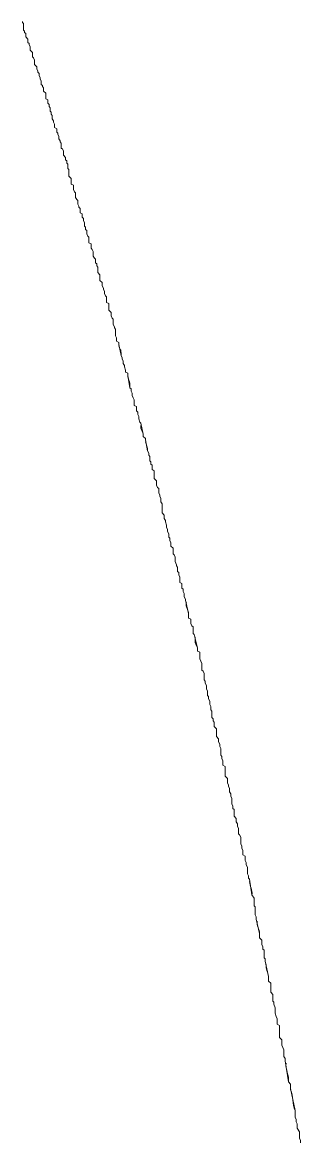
# Model space of a CAD drawing. Header units: millimetres. Extents: x 5194 to 16594, y 329 to 7592.
# Drawn here: x 10829.16 to 10834.8, y 3971.72 to 3994.46 of the extents above; entities that cross this region are included whole.
import ezdxf

# ---------------------------------------------------------------- set-up
doc = ezdxf.new("R2010")
doc.units = ezdxf.units.MM
doc.header["$MEASUREMENT"] = 0
doc.layers.add('PDF_Geometry', color=7, linetype='Continuous', true_color=0x231f20)

msp = doc.modelspace()

# ---------------------------------------------------------------- linework, layer by layer
at = {"layer": 'PDF_Geometry', "color": 0, "lineweight": 9}
for p, q in [((10829.159, 3994.483), (10829.159, 3994.461)), ((10829.159, 3994.461), (10829.181, 3994.438)), ((10829.181, 3994.438), (10829.181, 3994.393)), ((10829.181, 3994.393), (10829.181, 3994.371)), ((10829.181, 3994.371), (10829.181, 3994.348)), ((10829.181, 3994.348), (10829.181, 3994.303)), ((10829.181, 3994.303), (10829.204, 3994.281)), ((10829.204, 3994.281), (10829.204, 3994.258)), ((10829.204, 3994.258), (10829.226, 3994.236)), ((10829.226, 3994.236), (10829.226, 3994.191)), ((10829.226, 3994.191), (10829.226, 3994.168)), ((10829.226, 3994.168), (10829.271, 3994.123)), ((10829.271, 3994.123), (10829.271, 3994.101)), ((10829.271, 3994.101), (10829.271, 3994.056)), ((10829.271, 3994.056), (10829.294, 3994.033)), ((10829.294, 3994.033), (10829.294, 3994.011)), ((10829.294, 3994.011), (10829.316, 3993.966)), ((10829.316, 3993.966), (10829.316, 3993.943)), ((10829.316, 3993.943), (10829.316, 3993.898)), ((10829.316, 3993.898), (10829.339, 3993.876)), ((10829.339, 3993.876), (10829.361, 3993.853)), ((10829.361, 3993.853), (10829.361, 3993.831)), ((10829.361, 3993.831), (10829.361, 3993.808)), ((10829.361, 3993.808), (10829.361, 3993.763)), ((10829.361, 3993.763), (10829.384, 3993.741)), ((10829.384, 3993.741), (10829.406, 3993.696)), ((10829.406, 3993.696), (10829.406, 3993.673)), ((10829.406, 3993.673), (10829.406, 3993.628)), ((10829.406, 3993.628), (10829.406, 3993.606)), ((10829.406, 3993.606), (10829.451, 3993.561)), ((10829.451, 3993.561), (10829.451, 3993.539)), ((10829.451, 3993.539), (10829.451, 3993.516)), ((10829.451, 3993.516), (10829.474, 3993.471)), ((10829.474, 3993.471), (10829.474, 3993.449)), ((10829.474, 3993.449), (10829.496, 3993.426)), ((10829.496, 3993.426), (10829.496, 3993.404)), ((10829.496, 3993.404), (10829.496, 3993.381)), ((10829.496, 3993.381), (10829.519, 3993.336)), ((10829.519, 3993.336), (10829.519, 3993.314)), ((10829.519, 3993.314), (10829.541, 3993.269)), ((10829.541, 3993.269), (10829.541, 3993.246)), ((10829.541, 3993.246), (10829.541, 3993.201)), ((10829.541, 3993.201), (10829.564, 3993.179)), ((10829.564, 3993.179), (10829.564, 3993.156)), ((10829.564, 3993.156), (10829.586, 3993.134)), ((10829.586, 3993.134), (10829.586, 3993.089)), ((10829.586, 3993.089), (10829.586, 3993.066)), ((10829.586, 3993.066), (10829.631, 3993.021)), ((10829.631, 3993.021), (10829.631, 3992.999)), ((10829.631, 3992.999), (10829.631, 3992.976)), ((10829.631, 3992.976), (10829.631, 3992.931)), ((10829.631, 3992.931), (10829.631, 3992.909)), ((10829.631, 3992.909), (10829.676, 3992.886)), ((10829.676, 3992.886), (10829.676, 3992.864)), ((10829.676, 3992.864), (10829.676, 3992.819)), ((10829.676, 3992.819), (10829.699, 3992.796)), ((10829.699, 3992.796), (10829.699, 3992.751)), ((10829.699, 3992.751), (10829.721, 3992.729)), ((10829.721, 3992.729), (10829.721, 3992.706)), ((10829.721, 3992.706), (10829.721, 3992.661)), ((10829.721, 3992.661), (10829.744, 3992.639)), ((10829.744, 3992.639), (10829.744, 3992.594)), ((10829.744, 3992.594), (10829.766, 3992.572)), ((10829.766, 3992.572), (10829.766, 3992.527)), ((10829.766, 3992.527), (10829.766, 3992.504)), ((10829.766, 3992.504), (10829.789, 3992.459)), ((10829.789, 3992.459), (10829.789, 3992.437)), ((10829.789, 3992.437), (10829.811, 3992.392)), ((10829.811, 3992.392), (10829.811, 3992.369)), ((10829.811, 3992.369), (10829.811, 3992.324)), ((10829.811, 3992.324), (10829.856, 3992.302)), ((10829.856, 3992.302), (10829.856, 3992.279)), ((10829.856, 3992.279), (10829.856, 3992.234)), ((10829.856, 3992.234), (10829.879, 3992.212)), ((10829.879, 3992.212), (10829.879, 3992.189)), ((10829.879, 3992.189), (10829.901, 3992.144)), ((10829.901, 3992.144), (10829.901, 3992.122)), ((10829.901, 3992.122), (10829.901, 3992.099)), ((10829.901, 3992.099), (10829.924, 3992.054)), ((10829.924, 3992.054), (10829.924, 3992.032)), ((10829.924, 3992.032), (10829.946, 3992.009)), ((10829.946, 3992.009), (10829.946, 3991.964)), ((10829.946, 3991.964), (10829.946, 3991.942)), ((10829.946, 3991.942), (10829.946, 3991.897)), ((10829.946, 3991.897), (10829.969, 3991.897)), ((10829.969, 3991.897), (10829.991, 3991.852)), ((10829.991, 3991.852), (10829.991, 3991.829)), ((10829.991, 3991.829), (10829.991, 3991.784)), ((10829.991, 3991.784), (10829.991, 3991.762)), ((10829.991, 3991.762), (10830.036, 3991.717)), ((10830.036, 3991.717), (10830.036, 3991.694)), ((10830.036, 3991.694), (10830.036, 3991.672)), ((10830.036, 3991.672), (10830.058, 3991.649)), ((10830.058, 3991.649), (10830.058, 3991.604)), ((10830.058, 3991.604), (10830.081, 3991.582)), ((10830.081, 3991.582), (10830.081, 3991.559)), ((10830.081, 3991.559), (10830.081, 3991.515)), ((10830.081, 3991.515), (10830.081, 3991.492)), ((10830.081, 3991.492), (10830.103, 3991.47)), ((10830.103, 3991.47), (10830.103, 3991.425)), ((10830.103, 3991.425), (10830.103, 3991.402)), ((10830.103, 3991.402), (10830.103, 3991.38)), ((10830.103, 3991.38), (10830.103, 3991.335)), ((10830.103, 3991.335), (10830.126, 3991.312)), ((10830.126, 3991.312), (10830.148, 3991.29)), ((10830.148, 3991.29), (10830.148, 3991.245)), ((10830.148, 3991.245), (10830.148, 3991.222)), ((10830.148, 3991.222), (10830.148, 3991.177)), ((10830.148, 3991.177), (10830.193, 3991.155)), ((10830.193, 3991.155), (10830.193, 3991.11)), ((10830.193, 3991.11), (10830.193, 3991.087)), ((10830.193, 3991.087), (10830.193, 3991.065)), ((10830.193, 3991.065), (10830.216, 3991.02)), ((10830.216, 3991.02), (10830.238, 3990.997)), ((10830.238, 3990.997), (10830.238, 3990.975)), ((10830.238, 3990.975), (10830.238, 3990.93)), ((10830.238, 3990.93), (10830.238, 3990.907)), ((10830.238, 3990.907), (10830.261, 3990.862)), ((10830.261, 3990.862), (10830.283, 3990.84)), ((10830.283, 3990.84), (10830.283, 3990.795)), ((10830.283, 3990.795), (10830.283, 3990.772)), ((10830.283, 3990.772), (10830.306, 3990.727)), ((10830.306, 3990.727), (10830.306, 3990.705)), ((10830.306, 3990.705), (10830.328, 3990.682)), ((10830.328, 3990.682), (10830.328, 3990.615)), ((10830.328, 3990.615), (10830.328, 3990.592)), ((10830.328, 3990.592), (10830.373, 3990.57)), ((10830.373, 3990.57), (10830.373, 3990.547)), ((10830.373, 3990.547), (10830.373, 3990.502)), ((10830.373, 3990.502), (10830.396, 3990.48)), ((10830.396, 3990.48), (10830.396, 3990.435)), ((10830.396, 3990.435), (10830.418, 3990.39)), ((10830.418, 3990.39), (10830.418, 3990.368)), ((10830.418, 3990.368), (10830.418, 3990.323)), ((10830.418, 3990.323), (10830.441, 3990.3)), ((10830.441, 3990.3), (10830.441, 3990.255)), ((10830.441, 3990.255), (10830.463, 3990.233)), ((10830.463, 3990.233), (10830.463, 3990.188)), ((10830.463, 3990.188), (10830.463, 3990.165)), ((10830.463, 3990.165), (10830.486, 3990.12)), ((10830.486, 3990.12), (10830.508, 3990.098)), ((10830.508, 3990.098), (10830.508, 3990.053)), ((10830.508, 3990.053), (10830.508, 3990.03)), ((10830.508, 3990.03), (10830.508, 3989.985)), ((10830.508, 3989.985), (10830.553, 3989.963)), ((10830.553, 3989.963), (10830.553, 3989.918)), ((10830.553, 3989.918), (10830.553, 3989.873)), ((10830.553, 3989.873), (10830.576, 3989.85)), ((10830.576, 3989.85), (10830.598, 3989.805)), ((10830.598, 3989.805), (10830.598, 3989.783)), ((10830.598, 3989.783), (10830.598, 3989.76)), ((10830.598, 3989.76), (10830.598, 3989.715)), ((10830.598, 3989.715), (10830.621, 3989.67)), ((10830.621, 3989.67), (10830.643, 3989.648)), ((10830.643, 3989.648), (10830.643, 3989.603)), ((10830.643, 3989.603), (10830.643, 3989.58)), ((10830.643, 3989.58), (10830.666, 3989.558)), ((10830.666, 3989.558), (10830.666, 3989.513)), ((10830.666, 3989.513), (10830.688, 3989.49)), ((10830.688, 3989.49), (10830.688, 3989.446)), ((10830.688, 3989.446), (10830.688, 3989.423)), ((10830.688, 3989.423), (10830.688, 3989.378)), ((10830.688, 3989.378), (10830.733, 3989.333)), ((10830.733, 3989.333), (10830.733, 3989.311)), ((10830.733, 3989.311), (10830.733, 3989.266)), ((10830.733, 3989.266), (10830.733, 3989.243)), ((10830.733, 3989.243), (10830.733, 3989.221)), ((10830.733, 3989.221), (10830.778, 3989.176)), ((10830.778, 3989.176), (10830.778, 3989.153)), ((10830.778, 3989.153), (10830.778, 3989.108)), ((10830.778, 3989.108), (10830.801, 3989.063)), ((10830.801, 3989.063), (10830.801, 3989.041)), ((10830.801, 3989.041), (10830.823, 3988.996)), ((10830.823, 3988.996), (10830.823, 3988.973)), ((10830.823, 3988.973), (10830.823, 3988.951)), ((10830.823, 3988.951), (10830.846, 3988.906)), ((10830.846, 3988.906), (10830.868, 3988.883)), ((10830.868, 3988.883), (10830.868, 3988.816)), ((10830.868, 3988.816), (10830.868, 3988.793)), ((10830.868, 3988.793), (10830.868, 3988.771)), ((10830.868, 3988.771), (10830.913, 3988.748)), ((10830.913, 3988.748), (10830.913, 3988.703)), ((10830.913, 3988.703), (10830.913, 3988.681)), ((10830.913, 3988.681), (10830.913, 3988.636)), ((10830.913, 3988.636), (10830.913, 3988.613)), ((10830.913, 3988.613), (10830.958, 3988.568)), ((10830.958, 3988.568), (10830.958, 3988.523)), ((10830.958, 3988.523), (10830.958, 3988.501)), ((10830.958, 3988.501), (10830.981, 3988.456)), ((10830.981, 3988.456), (10831.003, 3988.433)), ((10831.003, 3988.433), (10831.003, 3988.389)), ((10831.003, 3988.389), (10831.003, 3988.344)), ((10831.003, 3988.344), (10831.003, 3988.321)), ((10831.003, 3988.321), (10831.026, 3988.276)), ((10831.026, 3988.276), (10831.026, 3988.254)), ((10831.026, 3988.254), (10831.048, 3988.231)), ((10831.048, 3988.231), (10831.048, 3988.186)), ((10831.048, 3988.186), (10831.048, 3988.164)), ((10831.048, 3988.164), (10831.048, 3988.141)), ((10831.048, 3988.141), (10831.048, 3988.096)), ((10831.048, 3988.096), (10831.07, 3988.051)), ((10831.07, 3988.051), (10831.07, 3988.029)), ((10831.07, 3988.029), (10831.07, 3987.984)), ((10831.07, 3987.984), (10831.115, 3987.961)), ((10831.115, 3987.961), (10831.115, 3987.916)), ((10831.115, 3987.916), (10831.16, 3987.691)), ((10831.16, 3987.691), (10831.183, 3987.646)), ((10831.183, 3987.646), (10831.183, 3987.624)), ((10831.183, 3987.624), (10831.205, 3987.579)), ((10831.205, 3987.579), (10831.205, 3987.556)), ((10831.205, 3987.556), (10831.205, 3987.534)), ((10831.205, 3987.534), (10831.228, 3987.489)), ((10831.228, 3987.489), (10831.228, 3987.466)), ((10831.228, 3987.466), (10831.25, 3987.399)), ((10831.25, 3987.399), (10831.25, 3987.376)), ((10831.25, 3987.376), (10831.25, 3987.354)), ((10831.25, 3987.354), (10831.295, 3987.332)), ((10831.295, 3987.332), (10831.295, 3987.287)), ((10831.295, 3987.287), (10831.34, 3987.039)), ((10831.34, 3987.039), (10831.363, 3987.017)), ((10831.363, 3987.017), (10831.363, 3986.972)), ((10831.363, 3986.972), (10831.385, 3986.927)), ((10831.385, 3986.927), (10831.385, 3986.904)), ((10831.385, 3986.904), (10831.385, 3986.882)), ((10831.385, 3986.882), (10831.408, 3986.837)), ((10831.408, 3986.837), (10831.43, 3986.792)), ((10831.43, 3986.792), (10831.43, 3986.769)), ((10831.43, 3986.769), (10831.43, 3986.724)), ((10831.43, 3986.724), (10831.43, 3986.679)), ((10831.43, 3986.679), (10831.475, 3986.657)), ((10831.475, 3986.657), (10831.475, 3986.612)), ((10831.475, 3986.612), (10831.475, 3986.567)), ((10831.475, 3986.567), (10831.498, 3986.544)), ((10831.498, 3986.544), (10831.498, 3986.499)), ((10831.498, 3986.499), (10831.52, 3986.454)), ((10831.52, 3986.454), (10831.52, 3986.432)), ((10831.52, 3986.432), (10831.52, 3986.409)), ((10831.52, 3986.409), (10831.543, 3986.342)), ((10831.543, 3986.342), (10831.565, 3986.319)), ((10831.565, 3986.319), (10831.61, 3986.095)), ((10831.61, 3986.095), (10831.61, 3986.05)), ((10831.61, 3986.05), (10831.655, 3986.005)), ((10831.655, 3986.005), (10831.655, 3985.982)), ((10831.655, 3985.982), (10831.7, 3985.757)), ((10831.7, 3985.757), (10831.723, 3985.712)), ((10831.723, 3985.712), (10831.723, 3985.667)), ((10831.723, 3985.667), (10831.745, 3985.645)), ((10831.745, 3985.645), (10831.745, 3985.6)), ((10831.745, 3985.6), (10831.745, 3985.555)), ((10831.745, 3985.555), (10831.768, 3985.532)), ((10831.768, 3985.532), (10831.768, 3985.487)), ((10831.768, 3985.487), (10831.79, 3985.465)), ((10831.79, 3985.465), (10831.79, 3985.42)), ((10831.79, 3985.42), (10831.79, 3985.375)), ((10831.79, 3985.375), (10831.835, 3985.352)), ((10831.835, 3985.352), (10831.835, 3985.307)), ((10831.835, 3985.307), (10831.835, 3985.263)), ((10831.835, 3985.263), (10831.835, 3985.24)), ((10831.835, 3985.24), (10831.835, 3985.195)), ((10831.835, 3985.195), (10831.88, 3985.15)), ((10831.88, 3985.15), (10831.88, 3985.128)), ((10831.88, 3985.128), (10831.88, 3985.083)), ((10831.88, 3985.083), (10831.88, 3985.06)), ((10831.88, 3985.06), (10831.903, 3985.015)), ((10831.903, 3985.015), (10831.925, 3984.993)), ((10831.925, 3984.993), (10831.925, 3984.925)), ((10831.925, 3984.925), (10831.925, 3984.903)), ((10831.925, 3984.903), (10831.948, 3984.858)), ((10831.948, 3984.858), (10831.948, 3984.835)), ((10831.948, 3984.835), (10831.97, 3984.79)), ((10831.97, 3984.79), (10831.97, 3984.745)), ((10831.97, 3984.745), (10831.97, 3984.723)), ((10831.97, 3984.723), (10831.993, 3984.678)), ((10831.993, 3984.678), (10831.993, 3984.633)), ((10831.993, 3984.633), (10831.993, 3984.61)), ((10831.993, 3984.61), (10831.993, 3984.565)), ((10831.993, 3984.565), (10831.993, 3984.543)), ((10831.993, 3984.543), (10831.993, 3984.498)), ((10831.993, 3984.498), (10832.038, 3984.453)), ((10832.038, 3984.453), (10832.038, 3984.43)), ((10832.038, 3984.43), (10832.038, 3984.385)), ((10832.038, 3984.385), (10832.06, 3984.34)), ((10832.06, 3984.34), (10832.06, 3984.318)), ((10832.06, 3984.318), (10832.083, 3984.25)), ((10832.083, 3984.25), (10832.083, 3984.228)), ((10832.083, 3984.228), (10832.083, 3984.206)), ((10832.083, 3984.206), (10832.105, 3984.161)), ((10832.105, 3984.161), (10832.105, 3984.116)), ((10832.105, 3984.116), (10832.127, 3984.071)), ((10832.127, 3984.071), (10832.127, 3984.003)), ((10832.127, 3984.003), (10832.15, 3983.981)), ((10832.15, 3983.981), (10832.15, 3983.936)), ((10832.15, 3983.936), (10832.172, 3983.891)), ((10832.172, 3983.891), (10832.172, 3983.868)), ((10832.172, 3983.868), (10832.172, 3983.823)), ((10832.172, 3983.823), (10832.217, 3983.778)), ((10832.217, 3983.778), (10832.217, 3983.756)), ((10832.217, 3983.756), (10832.217, 3983.711)), ((10832.217, 3983.711), (10832.217, 3983.666)), ((10832.217, 3983.666), (10832.24, 3983.643)), ((10832.24, 3983.643), (10832.262, 3983.598)), ((10832.262, 3983.598), (10832.262, 3983.576)), ((10832.262, 3983.576), (10832.262, 3983.531)), ((10832.262, 3983.531), (10832.262, 3983.508)), ((10832.262, 3983.508), (10832.285, 3983.441)), ((10832.285, 3983.441), (10832.285, 3983.418)), ((10832.285, 3983.418), (10832.307, 3983.396)), ((10832.307, 3983.396), (10832.307, 3983.328)), ((10832.307, 3983.328), (10832.307, 3983.306)), ((10832.307, 3983.306), (10832.33, 3983.283)), ((10832.33, 3983.283), (10832.33, 3983.238)), ((10832.33, 3983.238), (10832.352, 3983.193)), ((10832.352, 3983.193), (10832.352, 3983.149)), ((10832.352, 3983.149), (10832.352, 3983.126)), ((10832.352, 3983.126), (10832.352, 3983.081)), ((10832.352, 3983.081), (10832.397, 3983.059)), ((10832.397, 3983.059), (10832.397, 3983.014)), ((10832.397, 3983.014), (10832.397, 3982.969)), ((10832.397, 3982.969), (10832.42, 3982.946)), ((10832.42, 3982.946), (10832.42, 3982.901)), ((10832.42, 3982.901), (10832.442, 3982.856)), ((10832.442, 3982.856), (10832.442, 3982.834)), ((10832.442, 3982.834), (10832.442, 3982.789)), ((10832.442, 3982.789), (10832.465, 3982.744)), ((10832.465, 3982.744), (10832.465, 3982.721)), ((10832.465, 3982.721), (10832.532, 3982.451)), ((10832.532, 3982.451), (10832.532, 3982.406)), ((10832.532, 3982.406), (10832.532, 3982.361)), ((10832.532, 3982.361), (10832.577, 3982.339)), ((10832.577, 3982.339), (10832.577, 3982.294)), ((10832.577, 3982.294), (10832.577, 3982.249)), ((10832.577, 3982.249), (10832.6, 3982.204)), ((10832.6, 3982.204), (10832.622, 3982.181)), ((10832.622, 3982.181), (10832.622, 3982.136)), ((10832.622, 3982.136), (10832.622, 3982.092)), ((10832.622, 3982.092), (10832.622, 3982.047)), ((10832.622, 3982.047), (10832.645, 3982.024)), ((10832.645, 3982.024), (10832.712, 3981.754)), ((10832.712, 3981.754), (10832.712, 3981.732)), ((10832.712, 3981.732), (10832.712, 3981.687)), ((10832.712, 3981.687), (10832.757, 3981.664)), ((10832.757, 3981.664), (10832.757, 3981.597)), ((10832.757, 3981.597), (10832.757, 3981.574)), ((10832.757, 3981.574), (10832.757, 3981.529)), ((10832.757, 3981.529), (10832.78, 3981.484)), ((10832.78, 3981.484), (10832.802, 3981.439)), ((10832.802, 3981.439), (10832.802, 3981.394)), ((10832.802, 3981.394), (10832.802, 3981.372)), ((10832.802, 3981.372), (10832.802, 3981.304)), ((10832.802, 3981.304), (10832.825, 3981.282)), ((10832.825, 3981.282), (10832.847, 3981.237)), ((10832.847, 3981.237), (10832.847, 3981.214)), ((10832.847, 3981.214), (10832.847, 3981.169)), ((10832.847, 3981.169), (10832.847, 3981.102)), ((10832.847, 3981.102), (10832.87, 3981.08)), ((10832.87, 3981.08), (10832.87, 3981.035)), ((10832.87, 3981.035), (10832.892, 3980.99)), ((10832.892, 3980.99), (10832.892, 3980.945)), ((10832.892, 3980.945), (10832.892, 3980.922)), ((10832.892, 3980.922), (10832.915, 3980.877)), ((10832.915, 3980.877), (10832.915, 3980.832)), ((10832.915, 3980.832), (10832.915, 3980.787)), ((10832.915, 3980.787), (10832.937, 3980.765)), ((10832.937, 3980.765), (10832.937, 3980.72)), ((10832.937, 3980.72), (10832.96, 3980.675)), ((10832.96, 3980.675), (10832.96, 3980.63)), ((10832.96, 3980.63), (10832.96, 3980.607)), ((10832.96, 3980.607), (10832.982, 3980.562)), ((10832.982, 3980.562), (10832.982, 3980.495)), ((10832.982, 3980.495), (10833.005, 3980.472)), ((10833.005, 3980.472), (10833.005, 3980.427)), ((10833.005, 3980.427), (10833.005, 3980.382)), ((10833.005, 3980.382), (10833.005, 3980.337)), ((10833.005, 3980.337), (10833.027, 3980.315)), ((10833.027, 3980.315), (10833.027, 3980.27)), ((10833.027, 3980.27), (10833.05, 3980.247)), ((10833.05, 3980.247), (10833.05, 3980.18)), ((10833.05, 3980.18), (10833.05, 3980.157)), ((10833.05, 3980.157), (10833.095, 3980.112)), ((10833.095, 3980.112), (10833.095, 3980.067)), ((10833.095, 3980.067), (10833.095, 3980.023)), ((10833.095, 3980.023), (10833.095, 3980)), ((10833.095, 3980), (10833.095, 3979.955)), ((10833.095, 3979.955), (10833.14, 3979.91)), ((10833.14, 3979.91), (10833.14, 3979.865)), ((10833.14, 3979.865), (10833.14, 3979.843)), ((10833.14, 3979.843), (10833.162, 3979.798)), ((10833.162, 3979.798), (10833.162, 3979.753)), ((10833.162, 3979.753), (10833.184, 3979.708)), ((10833.184, 3979.708), (10833.184, 3979.663)), ((10833.184, 3979.663), (10833.184, 3979.64)), ((10833.184, 3979.64), (10833.184, 3979.573)), ((10833.184, 3979.573), (10833.207, 3979.55)), ((10833.207, 3979.55), (10833.207, 3979.505)), ((10833.207, 3979.505), (10833.229, 3979.46)), ((10833.229, 3979.46), (10833.229, 3979.415)), ((10833.229, 3979.415), (10833.229, 3979.37)), ((10833.229, 3979.37), (10833.274, 3979.348)), ((10833.274, 3979.348), (10833.274, 3979.303)), ((10833.274, 3979.303), (10833.274, 3979.258)), ((10833.274, 3979.258), (10833.274, 3979.213)), ((10833.274, 3979.213), (10833.274, 3979.19)), ((10833.274, 3979.19), (10833.274, 3979.145)), ((10833.274, 3979.145), (10833.319, 3979.1)), ((10833.319, 3979.1), (10833.319, 3979.055)), ((10833.319, 3979.055), (10833.319, 3979.01)), ((10833.319, 3979.01), (10833.342, 3978.966)), ((10833.342, 3978.966), (10833.342, 3978.943)), ((10833.342, 3978.943), (10833.364, 3978.898)), ((10833.364, 3978.898), (10833.364, 3978.876)), ((10833.364, 3978.876), (10833.364, 3978.831)), ((10833.364, 3978.831), (10833.387, 3978.786)), ((10833.387, 3978.786), (10833.387, 3978.741)), ((10833.387, 3978.741), (10833.409, 3978.696)), ((10833.409, 3978.696), (10833.409, 3978.651)), ((10833.409, 3978.651), (10833.409, 3978.628)), ((10833.409, 3978.628), (10833.409, 3978.583)), ((10833.409, 3978.583), (10833.432, 3978.538)), ((10833.432, 3978.538), (10833.432, 3978.493)), ((10833.432, 3978.493), (10833.454, 3978.471)), ((10833.454, 3978.471), (10833.454, 3978.426)), ((10833.454, 3978.426), (10833.454, 3978.381)), ((10833.454, 3978.381), (10833.454, 3978.336)), ((10833.454, 3978.336), (10833.499, 3978.291)), ((10833.499, 3978.291), (10833.499, 3978.268)), ((10833.499, 3978.268), (10833.499, 3978.223)), ((10833.499, 3978.223), (10833.522, 3978.178)), ((10833.522, 3978.178), (10833.522, 3978.133)), ((10833.522, 3978.133), (10833.544, 3978.088)), ((10833.544, 3978.088), (10833.544, 3978.043)), ((10833.544, 3978.043), (10833.544, 3978.021)), ((10833.544, 3978.021), (10833.544, 3977.976)), ((10833.544, 3977.976), (10833.567, 3977.954)), ((10833.567, 3977.954), (10833.589, 3977.909)), ((10833.589, 3977.909), (10833.589, 3977.864)), ((10833.589, 3977.864), (10833.589, 3977.819)), ((10833.589, 3977.819), (10833.589, 3977.774)), ((10833.589, 3977.774), (10833.612, 3977.729)), ((10833.612, 3977.729), (10833.612, 3977.684)), ((10833.612, 3977.684), (10833.634, 3977.639)), ((10833.634, 3977.639), (10833.634, 3977.594)), ((10833.634, 3977.594), (10833.634, 3977.549)), ((10833.634, 3977.549), (10833.679, 3977.526)), ((10833.679, 3977.526), (10833.679, 3977.481)), ((10833.679, 3977.481), (10833.679, 3977.436)), ((10833.679, 3977.436), (10833.702, 3977.391)), ((10833.702, 3977.391), (10833.702, 3977.346)), ((10833.702, 3977.346), (10833.724, 3977.301)), ((10833.724, 3977.301), (10833.724, 3977.256)), ((10833.724, 3977.256), (10833.724, 3977.234)), ((10833.724, 3977.234), (10833.724, 3977.166)), ((10833.724, 3977.166), (10833.747, 3977.121)), ((10833.747, 3977.121), (10833.747, 3977.076)), ((10833.747, 3977.076), (10833.769, 3977.054)), ((10833.769, 3977.054), (10833.814, 3976.739)), ((10833.814, 3976.739), (10833.859, 3976.672)), ((10833.859, 3976.672), (10833.859, 3976.649)), ((10833.859, 3976.649), (10833.859, 3976.604)), ((10833.859, 3976.604), (10833.859, 3976.559)), ((10833.859, 3976.559), (10833.859, 3976.514)), ((10833.859, 3976.514), (10833.882, 3976.492)), ((10833.882, 3976.492), (10833.882, 3976.424)), ((10833.882, 3976.424), (10833.882, 3976.379)), ((10833.882, 3976.379), (10833.882, 3976.334)), ((10833.882, 3976.334), (10833.904, 3976.289)), ((10833.904, 3976.289), (10833.904, 3976.244)), ((10833.904, 3976.244), (10833.972, 3975.952)), ((10833.972, 3975.952), (10833.972, 3975.907)), ((10833.972, 3975.907), (10833.972, 3975.862)), ((10833.972, 3975.862), (10834.017, 3975.817)), ((10834.017, 3975.817), (10834.017, 3975.772)), ((10834.017, 3975.772), (10834.017, 3975.727)), ((10834.017, 3975.727), (10834.039, 3975.682)), ((10834.039, 3975.682), (10834.039, 3975.637)), ((10834.039, 3975.637), (10834.062, 3975.615)), ((10834.062, 3975.615), (10834.062, 3975.547)), ((10834.062, 3975.547), (10834.062, 3975.502)), ((10834.062, 3975.502), (10834.062, 3975.457)), ((10834.062, 3975.457), (10834.084, 3975.435)), ((10834.084, 3975.435), (10834.084, 3975.39)), ((10834.084, 3975.39), (10834.152, 3975.075)), ((10834.152, 3975.075), (10834.152, 3975.03)), ((10834.152, 3975.03), (10834.152, 3974.985)), ((10834.152, 3974.985), (10834.197, 3974.94)), ((10834.197, 3974.94), (10834.197, 3974.895)), ((10834.197, 3974.895), (10834.197, 3974.85)), ((10834.197, 3974.85), (10834.197, 3974.805)), ((10834.197, 3974.805), (10834.197, 3974.76)), ((10834.197, 3974.76), (10834.241, 3974.715)), ((10834.241, 3974.715), (10834.241, 3974.693)), ((10834.241, 3974.693), (10834.241, 3974.625)), ((10834.241, 3974.625), (10834.241, 3974.58)), ((10834.241, 3974.58), (10834.264, 3974.558)), ((10834.264, 3974.558), (10834.264, 3974.513)), ((10834.264, 3974.513), (10834.286, 3974.445)), ((10834.286, 3974.445), (10834.286, 3974.4)), ((10834.286, 3974.4), (10834.286, 3974.378)), ((10834.286, 3974.378), (10834.286, 3974.333)), ((10834.286, 3974.333), (10834.309, 3974.265)), ((10834.309, 3974.265), (10834.331, 3974.22)), ((10834.331, 3974.22), (10834.331, 3974.198)), ((10834.331, 3974.198), (10834.331, 3974.153)), ((10834.331, 3974.153), (10834.331, 3974.108)), ((10834.331, 3974.108), (10834.376, 3974.085)), ((10834.376, 3974.085), (10834.376, 3974.018)), ((10834.376, 3974.018), (10834.376, 3973.973)), ((10834.376, 3973.973), (10834.376, 3973.928)), ((10834.376, 3973.928), (10834.376, 3973.905)), ((10834.376, 3973.905), (10834.376, 3973.838)), ((10834.376, 3973.838), (10834.421, 3973.793)), ((10834.421, 3973.793), (10834.421, 3973.748)), ((10834.421, 3973.748), (10834.421, 3973.726)), ((10834.421, 3973.726), (10834.421, 3973.681)), ((10834.421, 3973.681), (10834.444, 3973.636)), ((10834.444, 3973.636), (10834.466, 3973.591)), ((10834.466, 3973.591), (10834.466, 3973.546)), ((10834.466, 3973.546), (10834.466, 3973.501)), ((10834.466, 3973.501), (10834.466, 3973.456)), ((10834.466, 3973.456), (10834.489, 3973.411)), ((10834.489, 3973.411), (10834.489, 3973.366)), ((10834.489, 3973.366), (10834.556, 3972.938)), ((10834.556, 3972.938), (10834.601, 3972.893)), ((10834.601, 3972.893), (10834.601, 3972.848)), ((10834.601, 3972.848), (10834.601, 3972.803)), ((10834.601, 3972.803), (10834.691, 3972.354)), ((10834.691, 3972.354), (10834.691, 3972.309)), ((10834.691, 3972.309), (10834.691, 3972.264)), ((10834.691, 3972.264), (10834.691, 3972.219)), ((10834.691, 3972.219), (10834.714, 3972.174)), ((10834.714, 3972.174), (10834.714, 3972.129)), ((10834.714, 3972.129), (10834.736, 3972.084)), ((10834.736, 3972.084), (10834.736, 3972.039)), ((10834.736, 3972.039), (10834.736, 3971.994)), ((10834.736, 3971.994), (10834.781, 3971.926)), ((10834.781, 3971.926), (10834.781, 3971.881)), ((10834.781, 3971.881), (10834.781, 3971.859)), ((10834.781, 3971.859), (10834.781, 3971.791)), ((10834.781, 3971.791), (10834.804, 3971.746)), ((10834.804, 3971.746), (10834.804, 3971.701))]:
    msp.add_line(p, q, dxfattribs=at)
for points in [[(10831.16, 3987.691), (10831.16, 3987.871), (10831.16, 3987.736), (10831.115, 3987.894)], [(10831.34, 3987.039), (10831.34, 3987.174), (10831.34, 3987.129), (10831.295, 3987.264)], [(10831.61, 3986.095), (10831.61, 3986.162), (10831.543, 3986.162), (10831.565, 3986.275)], [(10831.7, 3985.757), (10831.7, 3985.825), (10831.678, 3985.892), (10831.655, 3985.937)], [(10832.532, 3982.451), (10832.532, 3982.519), (10832.465, 3982.586), (10832.487, 3982.676)], [(10832.712, 3981.754), (10832.645, 3981.889), (10832.667, 3981.822), (10832.667, 3981.979)], [(10833.814, 3976.739), (10833.837, 3976.829), (10833.769, 3976.919), (10833.769, 3977.009)], [(10833.972, 3975.952), (10833.972, 3976.042), (10833.904, 3976.109), (10833.927, 3976.199)], [(10834.152, 3975.075), (10834.152, 3975.165), (10834.084, 3975.232), (10834.107, 3975.322)], [(10834.556, 3972.938), (10834.579, 3973.073), (10834.489, 3973.186), (10834.511, 3973.321)], [(10834.691, 3972.354), (10834.624, 3972.489), (10834.669, 3972.646), (10834.601, 3972.781)]]:
    msp.add_open_spline(points, degree=3, dxfattribs=at)

doc.saveas('drawing.dxf')
